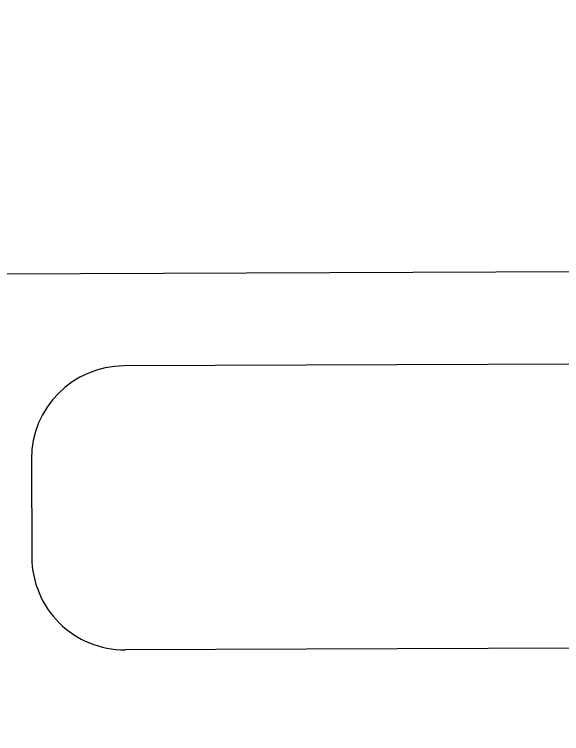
# Model space of a CAD drawing. Extents: x -12260 to 304645, y -29287 to 19916.
# Drawn here: x 39954.4 to 40070, y -98.3 to 53.7 of the extents above; entities that cross this region are included whole.
import ezdxf
from ezdxf import colors
from ezdxf.entities.mleader import LeaderData, LeaderLine
from ezdxf.math import Vec2, Vec3

# ---------------------------------------------------------------- set-up
doc = ezdxf.new("R2010")
doc.units = 0
doc.header["$LTSCALE"] = 0.25
doc.linetypes.add('DASHDOT', pattern=[25.4, 12.7, -6.35, 0, -6.35])
for name, color, linetype, lineweight in [('01-First Floor$0$LOADING', 253, 'Continuous', 5), ('E-LITE-CLNG-CNDT', 6, 'DASHDOT', 35), ('T-DATA-TEXT', 2, 'Continuous', 25)]:
    doc.layers.add(name, color=color, linetype=linetype, lineweight=lineweight)
doc.styles.add('DC_Elc_Romans', font='elc_romans.shx', dxfattribs={"width": 0.7})

# ---------------------------------------------------------------- blocks, each defined once
blk = doc.blocks.new('01-First Floor$0$GF21018-P')
at = {"color": 0}
for p, q in [((0.22049, 0.47563), (0.22049, 0.0675)), ((0.24001, 0.32259), (0.24001, 0.14)), ((0.30001, 0.32259), (0.30001, 0.14)), ((0.25963, 0.12039), (0.2804, 0.12039))]:
    blk.add_line(p, q, dxfattribs=at)
for centre, start, end in [((0.25963, 0.14), 180, 270), ((0.2804, 0.14), 270, 0)]:
    blk.add_arc(centre, 0.01962, start, end, dxfattribs=at)
blk = doc.blocks.new('01-First Floor')
at = {"layer": '01-First Floor$0$LOADING', "extrusion": (-7.78658e-06, 3.16518e-06, 1), "xscale": 1000.000000000004, "yscale": 1000.000000000004, "zscale": 1000.000000000004, "rotation": 270.2204152971468}
blk.add_blockref('01-First Floor$0$GF21018-P', (39836.58, 218.85, -0.41), dxfattribs=at)
blk = doc.blocks.new('DC_Arrow-ArrowEllipse')
at = {"color": 0}
blk.add_ellipse((0, 0), major_axis=(0.4, 0), ratio=0.4, dxfattribs=at)
at = {"color": 0, "ltscale": 0.5}
blk.add_solid([(-1.4, 0.16667), (-0.4, 0), (-1.4, -0.16667)], dxfattribs=at)

msp = doc.modelspace()

# ---------------------------------------------------------------- block references
at = {"layer": 'E-LITE-CLNG-CNDT'}
msp.add_blockref('01-First Floor', (0, 0), dxfattribs=at)

# ---------------------------------------------------------------- leaders
at = {"layer": 'T-DATA-TEXT'}
ml = msp.add_multileader_mtext('Standard', dxfattribs=at)
ml.set_content('LINE 8 TO SOUND RACK\\PIN DATA ROOM  ', color=256, style='DC_Elc_Romans')
ml.set_leader_properties(color=45)
ml.set_arrow_properties(name='DC_Arrow-ArrowEllipse')
ml.build(insert=Vec2(0, 0))
ml.multileader.update_dxf_attribs({"dogleg_length": 2, "arrow_head_size": 200, "scale": 100})
ctx = ml.context
ctx.base_point, ctx.scale, ctx.char_height, ctx.arrow_head_size, ctx.landing_gap_size, ctx.plane_origin = Vec3(22415.56, 640.16, 0), 100, 200, 200, 200, Vec3(31311.31, 2816.79, 0)
notes = []
notes.append((ctx, [(0, (1, 1, 0), (22215.56, 640.16, 0), (1, 0), 200, [(0, [(20998.63, -2036.07, 0)], 0, [])])]))
ctx.mtext.insert, ctx.mtext.width, ctx.mtext.flow_direction = Vec3(22615.56, 740.16, 0), 2820.2952, 5
ml = msp.add_multileader_mtext('Standard', dxfattribs=at)
ml.set_content('LINE 7 TO SOUND RACK\\PIN DATA ROOM  ', color=256, style='DC_Elc_Romans')
ml.set_leader_properties(color=45)
ml.set_arrow_properties(name='DC_Arrow-ArrowEllipse')
ml.build(insert=Vec2(0, 0))
ml.multileader.update_dxf_attribs({"dogleg_length": 2, "arrow_head_size": 200, "scale": 100})
ctx = ml.context
ctx.base_point, ctx.scale, ctx.char_height, ctx.arrow_head_size, ctx.landing_gap_size, ctx.plane_origin = Vec3(7841.28, 241), 100, 200, 200, 200, Vec3(16810.87, 3595.52)
notes.append((ctx, [(0, (1, 1, 0), (7641.28, 241), (1, 0), 200, [(0, [(5536, -1185.65)], 0, [])])]))
ctx.mtext.insert, ctx.mtext.width, ctx.mtext.flow_direction = Vec3(8041.28, 341), 2820.2952, 5
for ctx, leaders in notes:
    for number, flags, end, landing, length, lines in leaders:
        leader = LeaderData()
        leader.index, (leader.has_last_leader_line, leader.has_dogleg_vector, leader.attachment_direction) = number, flags
        leader.last_leader_point, leader.dogleg_vector, leader.dogleg_length = Vec3(end), Vec3(landing), length
        for number, points, colour, breaks in lines:
            line = LeaderLine()
            line.index, line.vertices, line.color, line.breaks = number, Vec3.list(points), colors.encode_raw_color(colour), breaks
            leader.lines.append(line)
        ctx.leaders.append(leader)

doc.saveas('drawing.dxf')
